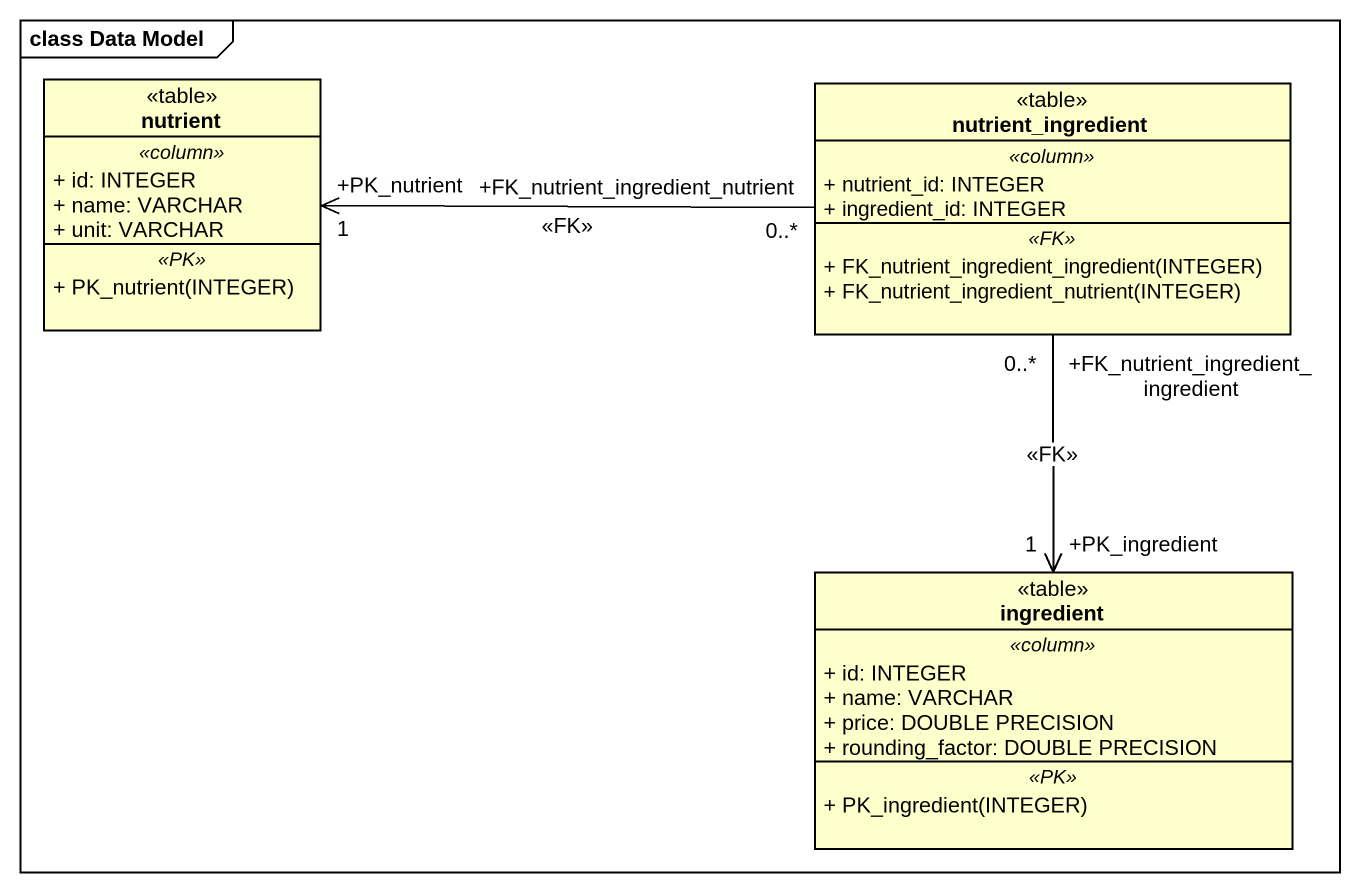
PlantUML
@startuml
mainframe class Data Model
hide circle
hide empty members
skinparam classAttributeIconSize 0
class nutrient <<table>> {
  .. <<column>> ..
  + id: INTEGER
  + name: VARCHAR
  + unit: VARCHAR
  .. <<PK>> ..
  + PK_nutrient(INTEGER)
}
class nutrient_ingredient <<table>> {
  .. <<column>> ..
  + nutrient_id: INTEGER
  + ingredient_id: INTEGER
  .. <<FK>> ..
  + FK_nutrient_ingredient_ingredient(INTEGER)
  + FK_nutrient_ingredient_nutrient(INTEGER)
}
class ingredient <<table>> {
  .. <<column>> ..
  + id: INTEGER
  + name: VARCHAR
  + price: DOUBLE PRECISION
  + rounding_factor: DOUBLE PRECISION
  .. <<PK>> ..
  + PK_ingredient(INTEGER)
}
nutrient_ingredient "+FK_nutrient_ingredient_nutrient\n0..*" -left-> "+PK_nutrient\n1" nutrient : <<FK>>
nutrient_ingredient "+FK_nutrient_ingredient_ingredient\n0..*" --> "+PK_ingredient\n1" ingredient : <<FK>>
@enduml
